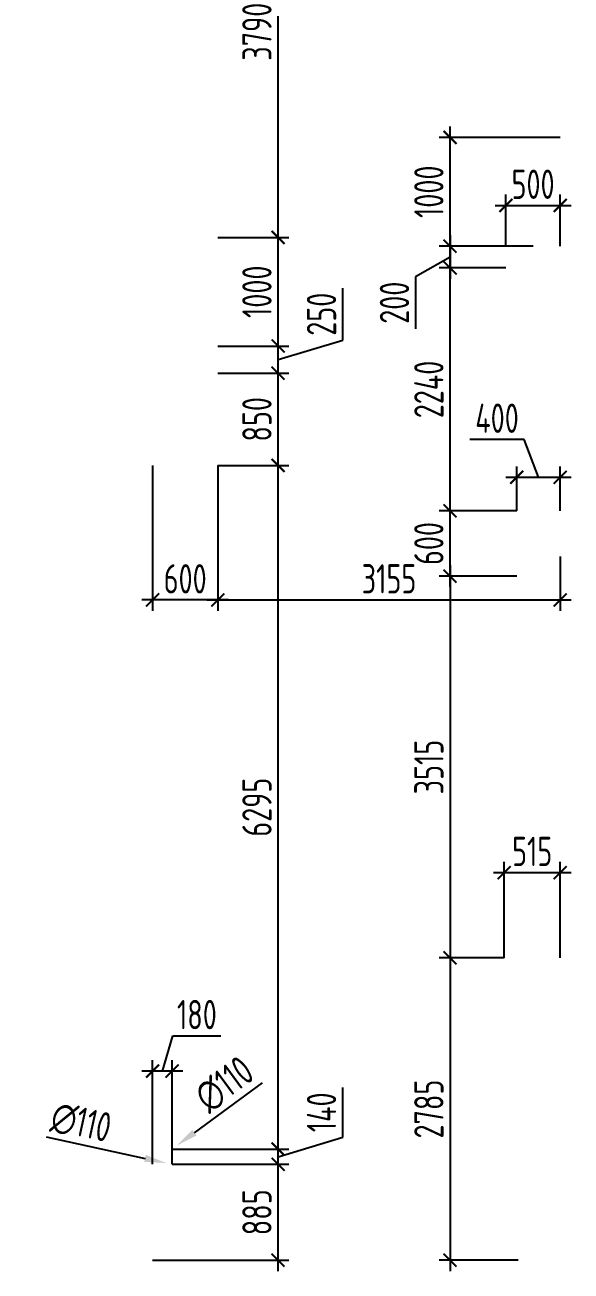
# Model space of a CAD drawing. Header units: millimetres. Extents: x -346952 to 536090, y 55086 to 131231.
# Drawn here: x -60878 to -55846, y 61556 to 73034 of the extents above; entities that cross this region are included whole.
import ezdxf

# ---------------------------------------------------------------- set-up
doc = ezdxf.new("R2010")
doc.units = ezdxf.units.MM
doc.layers.add('РАЗМЕРЫ КРОВЛИ ОВ', color=204, linetype='Continuous')
doc.layers.get('0').off()
doc.styles.add('ISOCPEUR', font='isocpeur.ttf', dxfattribs={"width": 0.7})
doc.dimstyles.new('R_100', dxfattribs={"dimtxt": 270, "dimasz": 120, "dimexe": 100, "dimexo": 0, "dimgap": 60, "dimtad": 1, "dimdec": 0, "dimrnd": 5, "dimzin": 0, "dimdsep": 46, "dimtxsty": 'ISOCPEUR', "dimblk": 'ARCHTICK', "dimcen": 0, "dimdle": 100, "dimclrd": 256, "dimclre": 256, "dimclrt": 256, "dimadec": 0, "dimazin": 0, "dimtfac": 2, "dimtdec": 0, "dimtofl": 0, "dimtmove": 1, "dimatfit": 3, "dimfxl": 1, "dimtvp": 3, "dimtolj": 1, "dimtzin": 0, "dimarcsym": 0})

# ---------------------------------------------------------------- blocks, each defined once
blk = doc.blocks.new('_ArchTick')
at = {"color": 0, "linetype": 'ByBlock', "const_width": 0.15}
blk.add_lwpolyline([(-0.5, -0.5), (0.5, 0.5)], dxfattribs=at)
blk = doc.blocks.new('*D3010')
at = {"layer": 'РАЗМЕРЫ КРОВЛИ ОВ', "lineweight": -2, "transparency": 16777216}
for p, q in [((-56961, 64540), (-56961, 61556)), ((-56462, 64440), (-57061, 64440)), ((-56332, 61656), (-57061, 61656))]:
    blk.add_line(p, q, dxfattribs=at)
at = {"layer": 'РАЗМЕРЫ КРОВЛИ ОВ', "lineweight": -2, "transparency": 16777216, "xscale": 120, "yscale": 120, "zscale": 120}
for p, rotation in [((-56961, 64440), 90), ((-56961, 61656), 270)]:
    blk.add_blockref('_ArchTick', p, dxfattribs=dict(at, rotation=rotation))
at = {"layer": 'РАЗМЕРЫ КРОВЛИ ОВ', "transparency": 16777216, "insert": (-57156, 63048), "char_height": 270, "attachment_point": 5, "rotation": 90, "style": 'ISOCPEUR'}
blk.add_mtext('\\A1;2785', dxfattribs=at)
blk = doc.blocks.new('*D3009')
at = {"layer": 'РАЗМЕРЫ КРОВЛИ ОВ', "lineweight": -2, "transparency": 16777216}
for p, q in [((-56462, 64440), (-56462, 65326)), ((-55946, 64440), (-55946, 65326)), ((-56562, 65226), (-55846, 65226))]:
    blk.add_line(p, q, dxfattribs=at)
at = {"layer": 'РАЗМЕРЫ КРОВЛИ ОВ', "lineweight": -2, "transparency": 16777216, "xscale": 120, "yscale": 120, "zscale": 120, "rotation": 180}
blk.add_blockref('_ArchTick', (-56462, 65226), dxfattribs=at)
at = {"layer": 'РАЗМЕРЫ КРОВЛИ ОВ', "lineweight": -2, "transparency": 16777216, "xscale": 120, "yscale": 120, "zscale": 120}
blk.add_blockref('_ArchTick', (-55946, 65226), dxfattribs=at)
at = {"layer": 'РАЗМЕРЫ КРОВЛИ ОВ', "transparency": 16777216, "insert": (-56204, 65421), "char_height": 270, "attachment_point": 5, "style": 'ISOCPEUR'}
blk.add_mtext('\\A1;515', dxfattribs=at)
blk = doc.blocks.new('*D3096')
at = {"layer": 'РАЗМЕРЫ КРОВЛИ ОВ', "lineweight": -2, "transparency": 16777216}
for p, q in [((-56961, 70896), (-56961, 72098)), ((-55946, 71998), (-57061, 71998)), ((-56196, 70996), (-57061, 70996))]:
    blk.add_line(p, q, dxfattribs=at)
at = {"layer": 'РАЗМЕРЫ КРОВЛИ ОВ', "lineweight": -2, "transparency": 16777216, "xscale": 120, "yscale": 120, "zscale": 120}
for p, rotation in [((-56961, 71998), 90), ((-56961, 70996), 270)]:
    blk.add_blockref('_ArchTick', p, dxfattribs=dict(at, rotation=rotation))
at = {"layer": 'РАЗМЕРЫ КРОВЛИ ОВ', "transparency": 16777216, "insert": (-57156, 71497), "char_height": 270, "attachment_point": 5, "rotation": 90, "style": 'ISOCPEUR'}
blk.add_mtext('\\A1;1000', dxfattribs=at)
blk = doc.blocks.new('*D3097')
at = {"layer": 'РАЗМЕРЫ КРОВЛИ ОВ', "lineweight": -2, "transparency": 16777216}
for p, q in [((-56961, 71096), (-56961, 70695)), ((-56196, 70996), (-57061, 70996)), ((-56961, 70896), (-57278, 70714)), ((-57278, 70714), (-57278, 70235)), ((-56446, 70795), (-57061, 70795))]:
    blk.add_line(p, q, dxfattribs=at)
at = {"layer": 'РАЗМЕРЫ КРОВЛИ ОВ', "lineweight": -2, "transparency": 16777216, "xscale": 120, "yscale": 120, "zscale": 120}
for p, rotation in [((-56961, 70996), 90), ((-56961, 70795), 270)]:
    blk.add_blockref('_ArchTick', p, dxfattribs=dict(at, rotation=rotation))
at = {"layer": 'РАЗМЕРЫ КРОВЛИ ОВ', "transparency": 16777216, "insert": (-57473, 70475), "char_height": 270, "attachment_point": 5, "rotation": 90, "style": 'ISOCPEUR'}
blk.add_mtext('\\A1;200', dxfattribs=at)
blk = doc.blocks.new('*D3095')
at = {"layer": 'РАЗМЕРЫ КРОВЛИ ОВ', "lineweight": -2, "transparency": 16777216}
for p, q in [((-56446, 70996), (-56446, 71471)), ((-55946, 70996), (-55946, 71471)), ((-56546, 71371), (-55846, 71371))]:
    blk.add_line(p, q, dxfattribs=at)
at = {"layer": 'РАЗМЕРЫ КРОВЛИ ОВ', "lineweight": -2, "transparency": 16777216, "xscale": 120, "yscale": 120, "zscale": 120, "rotation": 180}
blk.add_blockref('_ArchTick', (-56446, 71371), dxfattribs=at)
at = {"layer": 'РАЗМЕРЫ КРОВЛИ ОВ', "lineweight": -2, "transparency": 16777216, "xscale": 120, "yscale": 120, "zscale": 120}
blk.add_blockref('_ArchTick', (-55946, 71371), dxfattribs=at)
at = {"layer": 'РАЗМЕРЫ КРОВЛИ ОВ', "transparency": 16777216, "insert": (-56196, 71566), "char_height": 270, "attachment_point": 5, "style": 'ISOCPEUR'}
blk.add_mtext('\\A1;500', dxfattribs=at)
blk = doc.blocks.new('*D3268')
at = {"layer": 'РАЗМЕРЫ КРОВЛИ ОВ', "lineweight": -2, "transparency": 16777216}
for p, q in [((-56961, 68457), (-56961, 70895)), ((-56446, 70795), (-57061, 70795)), ((-56347, 68557), (-57061, 68557))]:
    blk.add_line(p, q, dxfattribs=at)
at = {"layer": 'РАЗМЕРЫ КРОВЛИ ОВ', "lineweight": -2, "transparency": 16777216, "xscale": 120, "yscale": 120, "zscale": 120}
for p, rotation in [((-56961, 70795), 90), ((-56961, 68557), 270)]:
    blk.add_blockref('_ArchTick', p, dxfattribs=dict(at, rotation=rotation))
at = {"layer": 'РАЗМЕРЫ КРОВЛИ ОВ', "transparency": 16777216, "insert": (-57156, 69676), "char_height": 270, "attachment_point": 5, "rotation": 90, "style": 'ISOCPEUR'}
blk.add_mtext('\\A1;2240', dxfattribs=at)
blk = doc.blocks.new('*D3258')
at = {"layer": 'РАЗМЕРЫ КРОВЛИ ОВ', "lineweight": -2, "transparency": 16777216}
for p, q in [((-58545, 68876), (-58545, 69926)), ((-59101, 69826), (-58445, 69826)), ((-59101, 68976), (-58445, 68976))]:
    blk.add_line(p, q, dxfattribs=at)
at = {"layer": 'РАЗМЕРЫ КРОВЛИ ОВ', "lineweight": -2, "transparency": 16777216, "xscale": 120, "yscale": 120, "zscale": 120}
for p, rotation in [((-58545, 69826), 90), ((-58545, 68976), 270)]:
    blk.add_blockref('_ArchTick', p, dxfattribs=dict(at, rotation=rotation))
at = {"layer": 'РАЗМЕРЫ КРОВЛИ ОВ', "transparency": 16777216, "insert": (-58740, 69401), "char_height": 270, "attachment_point": 5, "rotation": 90, "style": 'ISOCPEUR'}
blk.add_mtext('\\A1;850', dxfattribs=at)
blk = doc.blocks.new('*D3259')
at = {"layer": 'РАЗМЕРЫ КРОВЛИ ОВ', "lineweight": -2, "transparency": 16777216}
for p, q in [((-57950, 70129), (-57950, 70608)), ((-58545, 69726), (-58545, 70176)), ((-59101, 70076), (-58445, 70076)), ((-58545, 69951), (-57950, 70129)), ((-59101, 69826), (-58445, 69826))]:
    blk.add_line(p, q, dxfattribs=at)
at = {"layer": 'РАЗМЕРЫ КРОВЛИ ОВ', "lineweight": -2, "transparency": 16777216, "xscale": 120, "yscale": 120, "zscale": 120}
for p, rotation in [((-58545, 70076), 90), ((-58545, 69826), 270)]:
    blk.add_blockref('_ArchTick', p, dxfattribs=dict(at, rotation=rotation))
at = {"layer": 'РАЗМЕРЫ КРОВЛИ ОВ', "transparency": 16777216, "insert": (-58145, 70369), "char_height": 270, "attachment_point": 5, "rotation": 90, "style": 'ISOCPEUR'}
blk.add_mtext('\\A1;250', dxfattribs=at)
blk = doc.blocks.new('*D3260')
at = {"layer": 'РАЗМЕРЫ КРОВЛИ ОВ', "lineweight": -2, "transparency": 16777216}
for p, q in [((-58545, 69976), (-58545, 71176)), ((-59101, 71076), (-58445, 71076)), ((-59101, 70076), (-58445, 70076))]:
    blk.add_line(p, q, dxfattribs=at)
at = {"layer": 'РАЗМЕРЫ КРОВЛИ ОВ', "lineweight": -2, "transparency": 16777216, "xscale": 120, "yscale": 120, "zscale": 120}
for p, rotation in [((-58545, 71076), 90), ((-58545, 70076), 270)]:
    blk.add_blockref('_ArchTick', p, dxfattribs=dict(at, rotation=rotation))
at = {"layer": 'РАЗМЕРЫ КРОВЛИ ОВ', "transparency": 16777216, "insert": (-58740, 70576), "char_height": 270, "attachment_point": 5, "rotation": 90, "style": 'ISOCPEUR'}
blk.add_mtext('\\A1;1000', dxfattribs=at)
blk = doc.blocks.new('*D3261')
at = {"layer": 'РАЗМЕРЫ КРОВЛИ ОВ', "lineweight": -2, "transparency": 16777216}
for p, q in [((-59701, 68976), (-59701, 67637)), ((-59101, 68976), (-59101, 67637)), ((-59001, 67737), (-59801, 67737))]:
    blk.add_line(p, q, dxfattribs=at)
at = {"layer": 'РАЗМЕРЫ КРОВЛИ ОВ', "lineweight": -2, "transparency": 16777216, "xscale": 120, "yscale": 120, "zscale": 120, "rotation": 180}
blk.add_blockref('_ArchTick', (-59701, 67737), dxfattribs=at)
at = {"layer": 'РАЗМЕРЫ КРОВЛИ ОВ', "lineweight": -2, "transparency": 16777216, "xscale": 120, "yscale": 120, "zscale": 120}
blk.add_blockref('_ArchTick', (-59101, 67737), dxfattribs=at)
at = {"layer": 'РАЗМЕРЫ КРОВЛИ ОВ', "transparency": 16777216, "insert": (-59401, 67932), "char_height": 270, "attachment_point": 5, "style": 'ISOCPEUR'}
blk.add_mtext('\\A1;600', dxfattribs=at)
blk = doc.blocks.new('*D3262')
at = {"layer": 'РАЗМЕРЫ КРОВЛИ ОВ', "lineweight": -2, "transparency": 16777216}
for p, q in [((-59101, 68976), (-59101, 67637)), ((-55946, 68136), (-55946, 67637)), ((-59201, 67737), (-55846, 67737))]:
    blk.add_line(p, q, dxfattribs=at)
at = {"layer": 'РАЗМЕРЫ КРОВЛИ ОВ', "lineweight": -2, "transparency": 16777216, "xscale": 120, "yscale": 120, "zscale": 120, "rotation": 180}
blk.add_blockref('_ArchTick', (-59101, 67737), dxfattribs=at)
at = {"layer": 'РАЗМЕРЫ КРОВЛИ ОВ', "lineweight": -2, "transparency": 16777216, "xscale": 120, "yscale": 120, "zscale": 120}
blk.add_blockref('_ArchTick', (-55946, 67737), dxfattribs=at)
at = {"layer": 'РАЗМЕРЫ КРОВЛИ ОВ', "transparency": 16777216, "insert": (-57523, 67932), "char_height": 270, "attachment_point": 5, "style": 'ISOCPEUR'}
blk.add_mtext('\\A1;3155', dxfattribs=at)
blk = doc.blocks.new('*D3263')
at = {"layer": 'РАЗМЕРЫ КРОВЛИ ОВ', "lineweight": -2, "transparency": 16777216}
for p, q in [((-56961, 70896), (-56961, 72098)), ((-55946, 71998), (-57061, 71998)), ((-56196, 70996), (-57061, 70996))]:
    blk.add_line(p, q, dxfattribs=at)
at = {"layer": 'РАЗМЕРЫ КРОВЛИ ОВ', "lineweight": -2, "transparency": 16777216, "xscale": 120, "yscale": 120, "zscale": 120}
for p, rotation in [((-56961, 71998), 90), ((-56961, 70996), 270)]:
    blk.add_blockref('_ArchTick', p, dxfattribs=dict(at, rotation=rotation))
at = {"layer": 'РАЗМЕРЫ КРОВЛИ ОВ', "transparency": 16777216, "insert": (-57156, 71497), "char_height": 270, "attachment_point": 5, "rotation": 90, "style": 'ISOCPEUR'}
blk.add_mtext('\\A1;1000', dxfattribs=at)
blk = doc.blocks.new('*D3264')
at = {"layer": 'РАЗМЕРЫ КРОВЛИ ОВ', "lineweight": -2, "transparency": 16777216}
for p, q in [((-56961, 71096), (-56961, 70695)), ((-56196, 70996), (-57061, 70996)), ((-56961, 70896), (-57278, 70714)), ((-57278, 70714), (-57278, 70235)), ((-56446, 70795), (-57061, 70795))]:
    blk.add_line(p, q, dxfattribs=at)
at = {"layer": 'РАЗМЕРЫ КРОВЛИ ОВ', "lineweight": -2, "transparency": 16777216, "xscale": 120, "yscale": 120, "zscale": 120}
for p, rotation in [((-56961, 70996), 90), ((-56961, 70795), 270)]:
    blk.add_blockref('_ArchTick', p, dxfattribs=dict(at, rotation=rotation))
at = {"layer": 'РАЗМЕРЫ КРОВЛИ ОВ', "transparency": 16777216, "insert": (-57473, 70475), "char_height": 270, "attachment_point": 5, "rotation": 90, "style": 'ISOCPEUR'}
blk.add_mtext('\\A1;200', dxfattribs=at)
blk = doc.blocks.new('*D3265')
at = {"layer": 'РАЗМЕРЫ КРОВЛИ ОВ', "lineweight": -2, "transparency": 16777216}
for p, q in [((-56347, 67957), (-57061, 67957)), ((-56961, 68057), (-56961, 64340)), ((-56462, 64440), (-57061, 64440))]:
    blk.add_line(p, q, dxfattribs=at)
at = {"layer": 'РАЗМЕРЫ КРОВЛИ ОВ', "lineweight": -2, "transparency": 16777216, "xscale": 120, "yscale": 120, "zscale": 120}
for p, rotation in [((-56961, 67957), 90), ((-56961, 64440), 270)]:
    blk.add_blockref('_ArchTick', p, dxfattribs=dict(at, rotation=rotation))
at = {"layer": 'РАЗМЕРЫ КРОВЛИ ОВ', "transparency": 16777216, "insert": (-57156, 66198), "char_height": 270, "attachment_point": 5, "rotation": 90, "style": 'ISOCPEUR'}
blk.add_mtext('\\A1;3515', dxfattribs=at)
blk = doc.blocks.new('*D3267')
at = {"layer": 'РАЗМЕРЫ КРОВЛИ ОВ', "lineweight": -2, "transparency": 16777216}
for p, q in [((-56961, 67857), (-56961, 68657)), ((-56347, 68557), (-57061, 68557)), ((-56347, 67957), (-57061, 67957))]:
    blk.add_line(p, q, dxfattribs=at)
at = {"layer": 'РАЗМЕРЫ КРОВЛИ ОВ', "lineweight": -2, "transparency": 16777216, "xscale": 120, "yscale": 120, "zscale": 120}
for p, rotation in [((-56961, 68557), 90), ((-56961, 67957), 270)]:
    blk.add_blockref('_ArchTick', p, dxfattribs=dict(at, rotation=rotation))
at = {"layer": 'РАЗМЕРЫ КРОВЛИ ОВ', "transparency": 16777216, "insert": (-57156, 68257), "char_height": 270, "attachment_point": 5, "rotation": 90, "style": 'ISOCPEUR'}
blk.add_mtext('\\A1;600', dxfattribs=at)
blk = doc.blocks.new('*D3266')
at = {"layer": 'РАЗМЕРЫ КРОВЛИ ОВ', "lineweight": -2, "transparency": 16777216}
for p, q in [((-56279, 69216), (-56777, 69216)), ((-56146, 68867), (-56279, 69216)), ((-56347, 68557), (-56347, 68967)), ((-55946, 68557), (-55946, 68967)), ((-56447, 68867), (-55846, 68867))]:
    blk.add_line(p, q, dxfattribs=at)
at = {"layer": 'РАЗМЕРЫ КРОВЛИ ОВ', "lineweight": -2, "transparency": 16777216, "xscale": 120, "yscale": 120, "zscale": 120, "rotation": 180}
blk.add_blockref('_ArchTick', (-56347, 68867), dxfattribs=at)
at = {"layer": 'РАЗМЕРЫ КРОВЛИ ОВ', "lineweight": -2, "transparency": 16777216, "xscale": 120, "yscale": 120, "zscale": 120}
blk.add_blockref('_ArchTick', (-55946, 68867), dxfattribs=at)
at = {"layer": 'РАЗМЕРЫ КРОВЛИ ОВ', "transparency": 16777216, "insert": (-56528, 69411), "char_height": 270, "attachment_point": 5, "style": 'ISOCPEUR'}
blk.add_mtext('\\A1;400', dxfattribs=at)
blk = doc.blocks.new('*D3279')
at = {"layer": 'РАЗМЕРЫ КРОВЛИ ОВ', "lineweight": -2, "transparency": 16777216}
for p, q in [((-58545, 70976), (-58545, 74966)), ((-59043, 74866), (-58445, 74866)), ((-59101, 71076), (-58445, 71076))]:
    blk.add_line(p, q, dxfattribs=at)
at = {"layer": 'РАЗМЕРЫ КРОВЛИ ОВ', "lineweight": -2, "transparency": 16777216, "xscale": 120, "yscale": 120, "zscale": 120}
for p, rotation in [((-58545, 74866), 90), ((-58545, 71076), 270)]:
    blk.add_blockref('_ArchTick', p, dxfattribs=dict(at, rotation=rotation))
at = {"layer": 'РАЗМЕРЫ КРОВЛИ ОВ', "transparency": 16777216, "insert": (-58740, 72971), "char_height": 270, "attachment_point": 5, "rotation": 90, "style": 'ISOCPEUR'}
blk.add_mtext('\\A1;3790', dxfattribs=at)
blk = doc.blocks.new('*D3303')
at = {"layer": 'РАЗМЕРЫ КРОВЛИ ОВ', "lineweight": -2, "transparency": 16777216}
for p, q in [((-58545, 61556), (-58545, 62639)), ((-59522, 62539), (-58445, 62539)), ((-59701, 61656), (-58445, 61656))]:
    blk.add_line(p, q, dxfattribs=at)
at = {"layer": 'РАЗМЕРЫ КРОВЛИ ОВ', "lineweight": -2, "transparency": 16777216, "xscale": 120, "yscale": 120, "zscale": 120}
for p, rotation in [((-58545, 62539), 90), ((-58545, 61656), 270)]:
    blk.add_blockref('_ArchTick', p, dxfattribs=dict(at, rotation=rotation))
at = {"layer": 'РАЗМЕРЫ КРОВЛИ ОВ', "transparency": 16777216, "insert": (-58740, 62097), "char_height": 270, "attachment_point": 5, "rotation": 90, "style": 'ISOCPEUR'}
blk.add_mtext('\\A1;885', dxfattribs=at)
blk = doc.blocks.new('*D3304')
at = {"layer": 'РАЗМЕРЫ КРОВЛИ ОВ', "lineweight": -2, "transparency": 16777216}
for p, q in [((-57950, 62788), (-57950, 63248)), ((-58545, 62609), (-57950, 62788)), ((-59522, 62679), (-58445, 62679)), ((-58545, 62439), (-58545, 62779)), ((-59522, 62539), (-58445, 62539))]:
    blk.add_line(p, q, dxfattribs=at)
at = {"layer": 'РАЗМЕРЫ КРОВЛИ ОВ', "lineweight": -2, "transparency": 16777216, "xscale": 120, "yscale": 120, "zscale": 120}
for p, rotation in [((-58545, 62679), 90), ((-58545, 62539), 270)]:
    blk.add_blockref('_ArchTick', p, dxfattribs=dict(at, rotation=rotation))
at = {"layer": 'РАЗМЕРЫ КРОВЛИ ОВ', "transparency": 16777216, "insert": (-58145, 63018), "char_height": 270, "attachment_point": 5, "rotation": 90, "style": 'ISOCPEUR'}
blk.add_mtext('\\A1;140', dxfattribs=at)
blk = doc.blocks.new('*D3305')
at = {"layer": 'РАЗМЕРЫ КРОВЛИ ОВ', "lineweight": -2, "transparency": 16777216}
for p, q in [((-58545, 62579), (-58545, 69076)), ((-59101, 68976), (-58445, 68976)), ((-59522, 62679), (-58445, 62679))]:
    blk.add_line(p, q, dxfattribs=at)
at = {"layer": 'РАЗМЕРЫ КРОВЛИ ОВ', "lineweight": -2, "transparency": 16777216, "xscale": 120, "yscale": 120, "zscale": 120}
for p, rotation in [((-58545, 68976), 90), ((-58545, 62679), 270)]:
    blk.add_blockref('_ArchTick', p, dxfattribs=dict(at, rotation=rotation))
at = {"layer": 'РАЗМЕРЫ КРОВЛИ ОВ', "transparency": 16777216, "insert": (-58740, 65828), "char_height": 270, "attachment_point": 5, "rotation": 90, "style": 'ISOCPEUR'}
blk.add_mtext('\\A1;6295', dxfattribs=at)
blk = doc.blocks.new('*D3308')
at = {"layer": 'РАЗМЕРЫ КРОВЛИ ОВ', "lineweight": -2, "transparency": 16777216}
for p, q in [((-59611, 63398), (-59514, 63723)), ((-59514, 63723), (-59073, 63723)), ((-59701, 62539), (-59701, 63498)), ((-59522, 62539), (-59522, 63498)), ((-59422, 63398), (-59801, 63398))]:
    blk.add_line(p, q, dxfattribs=at)
at = {"layer": 'РАЗМЕРЫ КРОВЛИ ОВ', "lineweight": -2, "transparency": 16777216, "xscale": 120, "yscale": 120, "zscale": 120, "rotation": 180}
blk.add_blockref('_ArchTick', (-59701, 63398), dxfattribs=at)
at = {"layer": 'РАЗМЕРЫ КРОВЛИ ОВ', "lineweight": -2, "transparency": 16777216, "xscale": 120, "yscale": 120, "zscale": 120}
blk.add_blockref('_ArchTick', (-59522, 63398), dxfattribs=at)
at = {"layer": 'РАЗМЕРЫ КРОВЛИ ОВ', "transparency": 16777216, "insert": (-59293, 63918), "char_height": 270, "attachment_point": 5, "style": 'ISOCPEUR'}
blk.add_mtext('\\A1;180', dxfattribs=at)
blk = doc.blocks.new('*D3309')
at = {"layer": 'РАЗМЕРЫ КРОВЛИ ОВ', "lineweight": -2, "transparency": 16777216}
blk.add_line((-58693, 63289), (-59317, 62830), dxfattribs=at)
at = {"layer": 'РАЗМЕРЫ КРОВЛИ ОВ', "transparency": 16777216}
blk.add_solid([(-59336, 62857), (-59297, 62804), (-59478, 62712)], dxfattribs=at)
at = {"layer": 'РАЗМЕРЫ КРОВЛИ ОВ', "transparency": 16777216, "insert": (-59040, 63276), "char_height": 270, "attachment_point": 5, "rotation": 36.3141, "style": 'ISOCPEUR'}
blk.add_mtext('\\A1;∅110', dxfattribs=at)
blk = doc.blocks.new('*D3316')
at = {"layer": 'РАЗМЕРЫ КРОВЛИ ОВ', "lineweight": -2, "transparency": 16777216}
blk.add_line((-60682, 62793), (-59771, 62594), dxfattribs=at)
at = {"layer": 'РАЗМЕРЫ КРОВЛИ ОВ', "transparency": 16777216}
blk.add_solid([(-59764, 62626), (-59778, 62561), (-59576, 62551)], dxfattribs=at)
at = {"layer": 'РАЗМЕРЫ КРОВЛИ ОВ', "transparency": 16777216, "insert": (-60360, 62922), "char_height": 270, "attachment_point": 5, "rotation": 347.6335, "style": 'ISOCPEUR'}
blk.add_mtext('\\A1;∅110', dxfattribs=at)

msp = doc.modelspace()

# ---------------------------------------------------------------- dimensions: what is measured, and where the dimension line sits
at = {"layer": 'РАЗМЕРЫ КРОВЛИ ОВ'}
for base, p1, p2, picture, middle in [((-58545, 74865.7), (-59100.8, 71076), (-59043.2, 74865.7), '*D3279', (-58740, 72970.9)), ((-56961.4889, 71998.1647), (-56195.6934, 70995.6998), (-55945.6975, 71998.1647), '*D3096', (-57156.4889, 71496.9323)), ((-56961.4889, 71998.1647), (-56195.6934, 70995.6998), (-55945.6975, 71998.1647), '*D3263', (-57156.4889, 71496.9323)), ((-58545, 71076), (-59100.8, 70075.7), (-59100.8, 71076), '*D3260', (-58740, 70575.9)), ((-56961.5, 70795.4), (-56346.9, 68556.8), (-56445.7, 70795.4), '*D3268', (-57156.5, 69676.1)), ((-58545, 70075.7), (-59100.8, 69825.7), (-59100.8, 70075.7), '*D3259', (-58145, 70189.2)), ((-58545, 69825.7), (-59100.8, 68975.7), (-59100.8, 69825.7), '*D3258', (-58740, 69400.7)), ((-58545, 68975.7), (-59522.1, 62679.4), (-59100.8, 68975.7), '*D3305', (-58740, 65827.5)), ((-56961.5, 68556.8), (-56346.9, 67956.8), (-56346.9, 68556.8), '*D3267', (-57156.5, 68256.8)), ((-56961.5, 64439.5), (-56346.9, 67956.8), (-56461.5, 64439.5), '*D3265', (-57156.5, 66198.2)), ((-56961.5, 61655.7), (-56461.5, 64439.5), (-56331.9, 61655.7), '*D3010', (-57156.5, 63047.6)), ((-58545, 62679.4), (-59522.1, 62539.1), (-59522.1, 62679.4), '*D3304', (-58145, 62847.8)), ((-58545, 62539.1), (-59700.7, 61655.7), (-59522.1, 62539.1), '*D3303', (-58740, 62097.4))]:
    dim = msp.add_linear_dim(base=base, p1=p1, p2=p2, angle=90, dimstyle='R_100', override={"dimpost": '\\X'}, dxfattribs=at)
    dim.commit()
    dim.dimension.update_dxf_attribs({"geometry": picture, "text_midpoint": middle})
for base, p1, p2, picture, middle in [((-55945.7, 71371), (-56445.7, 70995.7), (-55945.7, 70995.7), '*D3095', (-56195.7, 71566)), ((-59700.7, 67736.6), (-59100.8, 68975.7), (-59700.7, 68975.7), '*D3261', (-59400.7, 67931.6)), ((-55945.7, 67736.6), (-59100.8, 68975.7), (-55945.7, 68136.3), '*D3262', (-57523.2, 67931.6)), ((-55945.7, 65225.7), (-56461.5, 64439.5), (-55945.7, 64439.5), '*D3009', (-56203.6, 65420.7)), ((-59700.7, 63397.9), (-59522.1, 62539.1), (-59700.7, 62539.1), '*D3308', (-59453.9, 63917.9))]:
    dim = msp.add_linear_dim(base=base, p1=p1, p2=p2, dimstyle='R_100', override={"dimpost": '\\X'}, dxfattribs=at)
    dim.commit()
    dim.dimension.update_dxf_attribs({"geometry": picture, "text_midpoint": middle})
for picture in ['*D3097', '*D3264']:
    dim = msp.add_linear_dim(base=(-56961.5, 70795.4), p1=(-56195.7, 70995.7), p2=(-56445.7, 70795.4), angle=90, dimstyle='R_100', override={"dimpost": '\\X'}, dxfattribs=at)
    dim.commit()
    dim.dimension.update_dxf_attribs({"geometry": picture, "text_midpoint": (-57278, 70654.3), "dimtype": 160})
dim = msp.add_linear_dim(base=(-55945.7, 68867.1), p1=(-56346.9, 68556.8), p2=(-55945.7, 68556.8), dimstyle='R_100', override={"dimpost": '\\X'}, dxfattribs=at)
dim.commit()
dim.dimension.update_dxf_attribs({"geometry": '*D3266', "text_midpoint": (-56338.9, 69215.6), "dimtype": 160})
dim = msp.add_diameter_dim_2p(p1=(-59566.4, 62646.8), p2=(-59477.8, 62712), dimstyle='R_100', override={"dimasz": 200, "dimpost": '\\X', "dimblk1": 'ArchTick', "dimsah": 1}, dxfattribs=at)
dim.commit()
dim.dimension.update_dxf_attribs({"geometry": '*D3309', "text_midpoint": (-59039.8, 63275.8)})
dim = msp.add_diameter_dim_2p(p1=(-59468.4, 62527.3), p2=(-59575.8, 62550.9), dimstyle='R_100', override={"dimasz": 200, "dimpost": '\\X', "dimblk1": 'ArchTick', "dimsah": 1}, dxfattribs=at)
dim.commit()
dim.dimension.update_dxf_attribs({"geometry": '*D3316', "text_midpoint": (-60402, 62732), "dimtype": 163})

doc.saveas('drawing.dxf')
